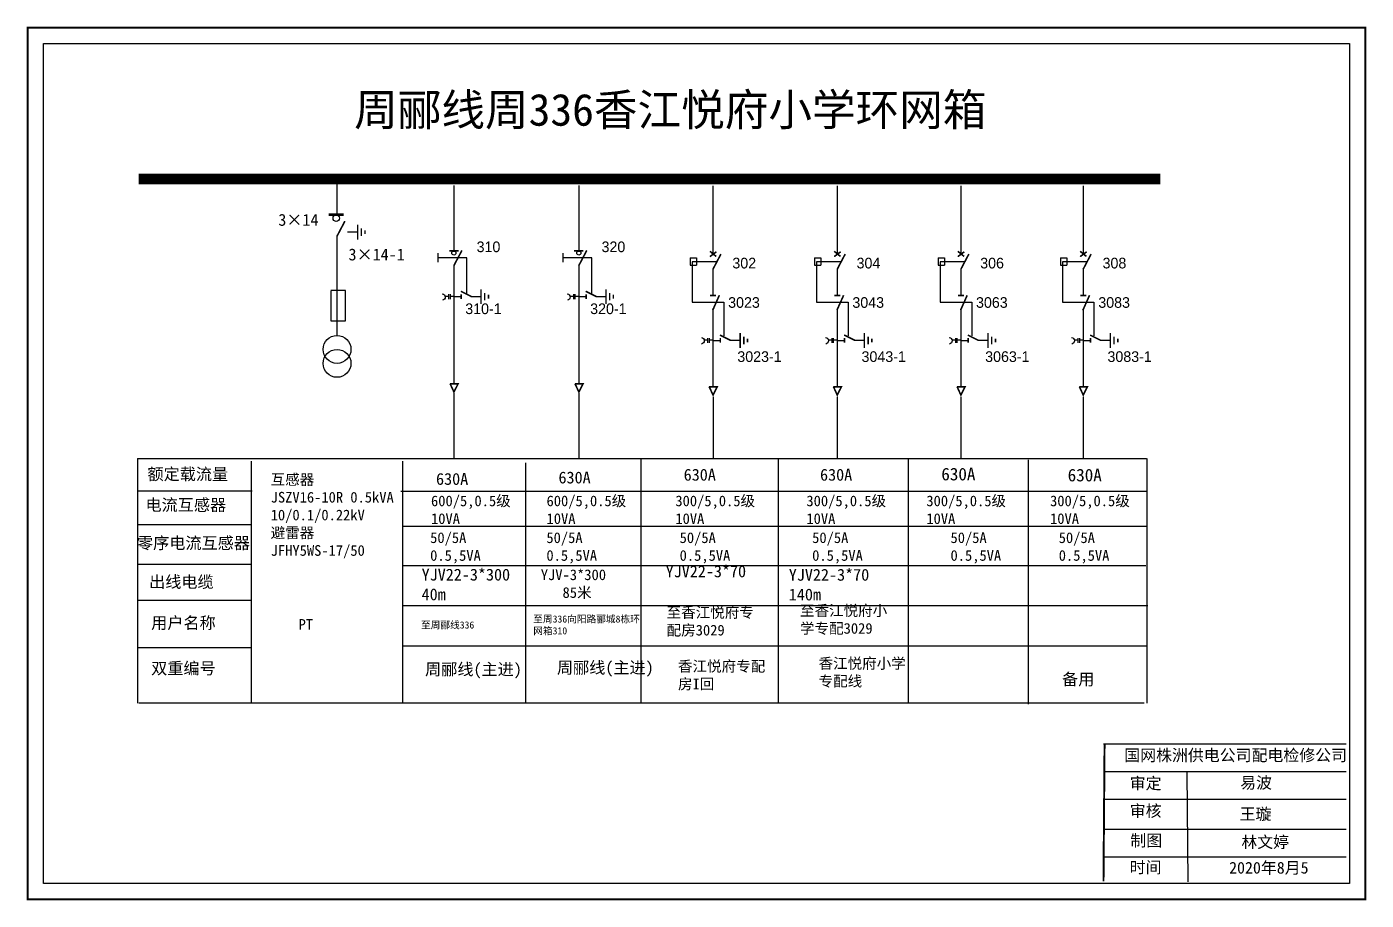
# Model space of a CAD drawing. Extents: x 234 to 839, y -358 to -49.
# Drawn here: x 650.2 to 838.7, y -174.4 to -51.5 of the extents above; entities that cross this region are included whole.
import ezdxf

# ---------------------------------------------------------------- set-up
doc = ezdxf.new("R2010")
doc.units = 0
doc.header["$LTSCALE"] = 5
doc.linetypes.add('ACAD_ISO02W100', pattern=[15, 12, -3])
doc.linetypes.add('CENTER', pattern=[50.8, 31.75, -6.35, 6.35, -6.35])
doc.layers.get('0').update_dxf_attribs({"linetype": 'CONTINUOUS'})
doc.layers.add('2', color=7, linetype='CONTINUOUS')
doc.styles.add('hztxt_txtstyle_0.00_0_0', font='', dxfattribs={"bigfont": 'hztxt.shx'})
doc.styles.add('hztxt_txtstyle_1.80_0_0', font='', dxfattribs={"height": 1.8, "bigfont": 'hztxt.shx'})
doc.styles.add('hztxt_txtstyle_2.70_0_0', font='simkai.ttf', dxfattribs={"height": 2.7})
doc.styles.add('STYLE1', font='simkai_0.ttf')
doc.styles.add('字体', font='simkai_0.ttf', dxfattribs={"height": 2.5})
doc.styles.get('hztxt_txtstyle_0.00_0_0').set_extended_font_data('hztxt')
doc.styles.get('hztxt_txtstyle_1.80_0_0').set_extended_font_data('hztxt')

# ---------------------------------------------------------------- blocks, each defined once
blk = doc.blocks.new('JD')
for points in [[(-2, 0.2), (-2, -0.2), (2, 0.2), (2, -0.2)], [(1, -1.2), (1, -0.8), (-1, -1.2), (-1, -0.8)], [(-0.5, -1.8), (-0.5, -2.2), (0.5, -1.8), (0.5, -2.2)]]:
    blk.add_trace(points)

msp = doc.modelspace()

# ---------------------------------------------------------------- linework, layer by layer
at = {"color": 0}
for p, q in [((693.84, -72.96), (693.84, -77.89)), ((710.32, -73.86), (710.32, -83.03)), ((727.9, -73.86), (727.9, -83.03)), ((746.78, -73.91), (746.78, -83.53)), ((764.27, -73.91), (764.27, -83.53)), ((781.67, -73.91), (781.67, -83.53)), ((798.88, -73.91), (798.88, -83.53)), ((693.87, -80.94), (693.87, -94.93)), ((695.34, -80.39), (696.75, -80.39)), ((743.59, -84.06), (744.48, -84.06)), ((743.59, -84.06), (743.59, -85.05)), ((744.48, -84.06), (744.48, -85.05)), ((761.07, -84.06), (761.97, -84.06)), ((761.07, -84.06), (761.07, -85.05)), ((761.97, -84.06), (761.97, -85.05)), ((778.47, -84.06), (779.37, -84.06)), ((778.47, -84.06), (778.47, -85.05)), ((779.37, -84.06), (779.37, -85.05)), ((795.68, -84.06), (796.58, -84.06)), ((795.68, -84.06), (795.68, -85.05)), ((796.58, -84.06), (796.58, -85.05)), ((710.32, -85.07), (710.32, -101.72)), ((727.9, -85.07), (727.9, -101.72)), ((743.59, -85.05), (744.48, -85.05)), ((746.78, -85.58), (746.78, -89.29)), ((761.07, -85.05), (761.97, -85.05)), ((764.27, -85.58), (764.27, -89.29)), ((778.47, -85.05), (779.37, -85.05)), ((781.67, -85.58), (781.67, -89.29)), ((795.68, -85.05), (796.58, -85.05)), ((798.88, -85.58), (798.88, -89.29)), ((710.32, -89.49), (711.36, -89.49)), ((712.71, -89.46), (714.12, -89.46)), ((727.9, -89.49), (728.94, -89.49)), ((730.29, -89.46), (731.7, -89.46)), ((746.78, -91.15), (746.78, -102.11)), ((764.27, -91.15), (764.27, -102.11)), ((781.67, -91.15), (781.67, -102.11)), ((798.88, -91.15), (798.88, -102.11)), ((746.78, -95.65), (747.82, -95.65)), ((749.17, -95.62), (750.58, -95.62)), ((764.27, -95.65), (765.31, -95.65)), ((766.66, -95.62), (768.07, -95.62)), ((781.67, -95.65), (782.7, -95.65)), ((784.06, -95.62), (785.47, -95.62)), ((798.88, -95.65), (799.92, -95.65)), ((801.27, -95.62), (802.68, -95.62)), ((681.93, -116.87), (665.88, -116.87)), ((681.87, -121.6), (665.82, -121.6)), ((681.87, -127.17), (665.82, -127.17)), ((681.81, -132.25), (665.76, -132.25)), ((681.87, -138.87), (665.81, -138.87))]:
    msp.add_line(p, q, dxfattribs=at)
at = {"color": 0, "linetype": 'ACAD_ISO02W100'}
for p, q in [((747.23, -84.58), (743.87, -84.58)), ((743.87, -84.58), (743.87, -90.29)), ((764.72, -84.58), (761.36, -84.58)), ((761.36, -84.58), (761.36, -90.29)), ((782.11, -84.58), (778.76, -84.58)), ((778.76, -84.58), (778.76, -90.29)), ((799.33, -84.58), (795.97, -84.58)), ((795.97, -84.58), (795.97, -90.29)), ((743.87, -90.29), (748.3, -90.29)), ((748.3, -90.29), (748.3, -95)), ((761.36, -90.29), (765.79, -90.29)), ((765.79, -90.29), (765.79, -95)), ((778.76, -90.29), (783.19, -90.29)), ((783.19, -90.29), (783.19, -95)), ((795.97, -90.29), (800.4, -90.29)), ((800.4, -90.29), (800.4, -95))]:
    msp.add_line(p, q, dxfattribs=at)
at = {"color": 0, "linetype": 'CENTER'}
for p, q in [((710.33, -103.07), (710.33, -112.27)), ((727.91, -103.07), (727.91, -112.27)), ((746.79, -103.58), (746.79, -112.22)), ((764.27, -103.58), (764.27, -112.22)), ((781.67, -103.58), (781.67, -112.22)), ((798.89, -103.58), (798.89, -112.22))]:
    msp.add_line(p, q, dxfattribs=at)
at = {"color": 0, "linetype": 'Continuous'}
for p, q in [((665.78, -112.25), (807.78, -112.25)), ((665.85, -146.67), (665.85, -112.25)), ((681.79, -112.62), (681.79, -146.66)), ((703.1, -112.62), (703.1, -146.66)), ((720.38, -112.85), (720.38, -146.64)), ((736.62, -112.32), (736.62, -146.66)), ((755.96, -112.32), (755.96, -146.66)), ((774.26, -112.34), (774.26, -146.68)), ((791.16, -112.46), (791.16, -146.8)), ((807.86, -112.28), (807.86, -146.69)), ((702.84, -116.85), (807.82, -116.85)), ((703.1, -121.79), (807.86, -121.79)), ((703.1, -127.31), (807.69, -127.31)), ((703.1, -132.91), (807.97, -132.91)), ((703.1, -138.6), (807.82, -138.6)), ((807.46, -146.67), (665.96, -146.67)), ((801.76, -152.38), (835.89, -152.38)), ((801.76, -156.27), (835.89, -156.27)), ((813.46, -156.38), (813.61, -171.78)), ((801.76, -160.16), (835.89, -160.16)), ((801.76, -164.4), (835.89, -164.4)), ((801.76, -168.29), (835.89, -168.29))]:
    msp.add_line(p, q, dxfattribs=at)
at = {"color": 0, "linetype": 'Continuous', "const_width": 0.274}
msp.add_lwpolyline([(650.35, -51.69), (838.58, -51.69), (838.58, -174.24), (650.35, -174.24)], close=True, dxfattribs=at)
at = {"color": 0, "linetype": 'Continuous'}
msp.add_lwpolyline([(652.57, -53.9), (836.36, -53.9), (836.36, -172.03), (652.57, -172.03)], close=True, dxfattribs=at)
at = {"color": 0}
for points, const_width in [([(665.96, -72.96), (809.73, -72.96)], 1.5), ([(692.72, -77.96), (694.82, -77.96)], 0.357), ([(693.87, -81), (694.99, -78.87)], 0.225), ([(710.32, -85.13), (711.45, -83)], 0.225), ([(727.9, -85.13), (729.02, -83)], 0.225), ([(709.66, -83.06), (710.98, -83.06)], 0.225), ([(727.24, -83.06), (728.56, -83.06)], 0.225), ([(746.35, -83.87), (747.27, -83.19)], 0.225), ([(746.36, -83.12), (747.24, -83.85)], 0.225), ([(746.78, -85.64), (747.9, -83.51)], 0.225), ([(763.84, -83.87), (764.75, -83.19)], 0.225), ([(763.85, -83.12), (764.73, -83.85)], 0.225), ([(764.27, -85.64), (765.39, -83.51)], 0.225), ([(781.25, -83.12), (782.13, -83.85)], 0.225), ([(781.24, -83.87), (782.15, -83.19)], 0.225), ([(781.67, -85.64), (782.79, -83.51)], 0.225), ([(798.45, -83.87), (799.37, -83.19)], 0.225), ([(798.46, -83.12), (799.34, -83.85)], 0.225), ([(798.88, -85.64), (800, -83.51)], 0.225), ([(711.3, -88.74), (712.8, -89.49)], 0.225), ([(711.36, -89.15), (711.36, -89.84)], 0.225), ([(728.88, -88.74), (730.38, -89.49)], 0.225), ([(728.94, -89.15), (728.94, -89.84)], 0.225), ([(746.38, -89.35), (747.21, -89.35)], 0.225), ([(746.74, -91.42), (747.68, -89.3)], 0.225), ([(763.87, -89.35), (764.7, -89.35)], 0.225), ([(764.22, -91.42), (765.17, -89.3)], 0.225), ([(781.26, -89.35), (782.09, -89.35)], 0.225), ([(781.62, -91.42), (782.56, -89.3)], 0.225), ([(798.48, -89.35), (799.31, -89.35)], 0.225), ([(798.83, -91.42), (799.78, -89.3)], 0.225), ([(747.76, -94.9), (749.26, -95.65)], 0.225), ([(747.82, -95.3), (747.82, -95.99)], 0.225), ([(765.25, -94.9), (766.75, -95.65)], 0.225), ([(765.31, -95.3), (765.31, -95.99)], 0.225), ([(782.64, -94.9), (784.14, -95.65)], 0.225), ([(782.7, -95.3), (782.7, -95.99)], 0.225), ([(799.86, -94.9), (801.36, -95.65)], 0.225), ([(799.92, -95.3), (799.92, -95.99)], 0.225), ([(709.77, -101.76), (710.91, -101.76), (710.33, -102.91), (709.78, -101.73)], 0.225), ([(727.35, -101.76), (728.49, -101.76), (727.91, -102.91), (727.36, -101.73)], 0.225), ([(746.23, -102.18), (747.37, -102.18), (746.79, -103.33), (746.24, -102.15)], 0.225), ([(763.72, -102.18), (764.86, -102.18), (764.27, -103.33), (763.73, -102.15)], 0.225), ([(781.11, -102.18), (782.26, -102.18), (781.67, -103.33), (781.13, -102.15)], 0.225), ([(798.33, -102.18), (799.47, -102.18), (798.89, -103.33), (798.34, -102.15)], 0.225)]:
    msp.add_lwpolyline(points, dxfattribs=dict(at, const_width=const_width))
for points in [[(708.06, -83.4), (708.06, -84.65)], [(725.63, -83.4), (725.63, -84.65)], [(692.98, -88.69), (692.98, -92.89), (695.06, -92.89), (695.06, -88.64), (692.98, -88.64)], [(709.57, -89.48), (709.09, -89.48)], [(709.57, -89.17), (709.57, -89.85)], [(709.78, -89.17), (709.78, -89.85)], [(710.32, -89.48), (709.78, -89.48)], [(727.14, -89.48), (726.67, -89.48)], [(727.14, -89.17), (727.14, -89.85)], [(727.35, -89.17), (727.35, -89.85)], [(727.9, -89.48), (727.35, -89.48)], [(746.03, -95.64), (745.55, -95.64)], [(746.03, -95.32), (746.03, -96)], [(746.24, -95.32), (746.24, -96)], [(746.78, -95.64), (746.24, -95.64)], [(763.51, -95.64), (763.04, -95.64)], [(763.51, -95.32), (763.51, -96)], [(763.72, -95.32), (763.72, -96)], [(764.27, -95.64), (763.72, -95.64)], [(780.91, -95.64), (780.44, -95.64)], [(780.91, -95.32), (780.91, -96)], [(781.12, -95.32), (781.12, -96)], [(781.66, -95.64), (781.12, -95.64)], [(798.13, -95.64), (797.65, -95.64)], [(798.13, -95.32), (798.13, -96)], [(798.34, -95.32), (798.34, -96)], [(798.88, -95.64), (798.34, -95.64)]]:
    msp.add_lwpolyline(points, dxfattribs=at)
at = {"color": 0, "linetype": 'ACAD_ISO02W100'}
for points in [[(712.16, -89.14), (712.16, -84.02), (708.06, -84.02)], [(729.74, -89.14), (729.74, -84.02), (725.63, -84.02)]]:
    msp.add_lwpolyline(points, dxfattribs=at)
at = {"color": 0}
for points in [[(708.69, -89.1, -0.877934), (708.71, -90.01)], [(726.27, -89.1, -0.877934), (726.29, -90.01)], [(745.15, -95.25, -0.877934), (745.17, -96.16)], [(762.64, -95.25, -0.877934), (762.65, -96.16)], [(780.03, -95.25, -0.877934), (780.05, -96.16)], [(797.25, -95.25, -0.877934), (797.27, -96.16)]]:
    msp.add_lwpolyline(points, format="xyb", dxfattribs=at)
at = {"color": 0, "linetype": 'Continuous', "const_width": 0.274}
msp.add_lwpolyline([(801.89, -152.44), (801.74, -171.72)], dxfattribs=at)
at = {"color": 0}
for centre, radius in [((693.77, -78.46), 0.457), ((710.32, -83.37), 0.288), ((727.9, -83.37), 0.288)]:
    msp.add_circle(centre, radius, dxfattribs=at)
at = {"layer": '2', "color": 0}
for centre in [(693.88, -96.92), (693.88, -98.88)]:
    msp.add_circle(centre, 1.96, dxfattribs=at)

# ---------------------------------------------------------------- block references
at = {"color": 0, "xscale": 0.5241982881892397, "yscale": 0.5241982881892397, "zscale": 0.5241982881892701, "rotation": 90}
for p in [(696.77, -80.43), (714.14, -89.5), (731.72, -89.5), (750.6, -95.66), (768.09, -95.66), (785.49, -95.66), (802.7, -95.66)]:
    msp.add_blockref('JD', p, dxfattribs=at)

# ---------------------------------------------------------------- texts
at = {"color": 0, "linetype": 'Continuous', "style": 'hztxt_txtstyle_2.70_0_0'}
for s, p in [('3×14', (685.61, -79.53)), ('3×14-1', (695.49, -84.4))]:
    msp.add_text(s, height=1.664, dxfattribs=at).set_placement(p)
at = {"color": 0, "style": 'hztxt_txtstyle_1.80_0_0'}
for s, p in [('310', (713.52, -83.24)), ('320', (731.1, -83.24)), ('302', (749.51, -85.53)), ('304', (766.99, -85.53)), ('306', (784.39, -85.53)), ('308', (801.61, -85.53)), ('310-1', (711.92, -91.95)), ('320-1', (729.5, -91.95)), ('3023', (748.92, -91.07)), ('3043', (766.4, -91.07)), ('3063', (783.8, -91.07)), ('3083', (801.01, -91.07)), ('3023-1', (750.21, -98.68)), ('3043-1', (767.69, -98.68)), ('3063-1', (785.09, -98.68)), ('3083-1', (802.3, -98.68))]:
    msp.add_text(s, height=1.498, dxfattribs=at).set_placement(p)
at = {"color": 0, "linetype": 'Continuous', "attachment_point": 1}
for s, insert, char_height, width, style in [('{\\fSimSun|b0|i0|c134|p2;周郦线周336香江悦府小学环网箱}', (696.29, -60.96), 4.5, 120.6302, '字体'), ('{\\fSimSun|b0|i0|c134|p2;额定载流量}', (667.2, -113.62), 1.6641, 26.8279, 'hztxt_txtstyle_2.70_0_0'), ('\\A1;{\\fSimSun|b0|i0|c134|p2;互感器\\PJSZV16-10R 0.5kVA\\P10/0.1/0.22kV\\P避雷器\\PJFHY5WS-17/50}', (684.54, -114.46), 1.4977, 27.6169, 'hztxt_txtstyle_2.70_0_0'), ('{\\fSimSun|b0|i0|c134|p2;630A}', (707.81, -114.3), 1.6641, 26.8279, 'hztxt_txtstyle_2.70_0_0'), ('{\\fSimSun|b0|i0|c134|p2;630A}', (725.04, -114.1), 1.6641, 26.8279, 'hztxt_txtstyle_2.70_0_0'), ('{\\fSimSun|b0|i0|c134|p2;630A}', (742.66, -113.71), 1.6641, 26.8279, 'hztxt_txtstyle_2.70_0_0'), ('{\\fSimSun|b0|i0|c134|p2;630A}', (761.85, -113.71), 1.6641, 26.8279, 'hztxt_txtstyle_2.70_0_0'), ('{\\fSimSun|b0|i0|c134|p2;630A}', (778.92, -113.57), 1.7636, 14.1809, 'hztxt_txtstyle_0.00_0_0'), ('{\\fSimSun|b0|i0|c134|p2;630A}', (796.7, -113.71), 1.7636, 14.1809, 'hztxt_txtstyle_0.00_0_0'), ('{\\fSimSun|b0|i0|c134|p2;电流互感器}', (666.92, -117.95), 1.6641, 26.8279, 'hztxt_txtstyle_2.70_0_0'), ('\\A1;{\\fSimSun|b0|i0|c134|p2;600/5,0.5级\\P10VA}', (707.1, -117.47), 1.4977, 27.6169, 'hztxt_txtstyle_2.70_0_0'), ('\\A1;{\\fSimSun|b0|i0|c134|p2;600/5,0.5级\\P10VA}', (723.36, -117.47), 1.4977, 27.6169, 'hztxt_txtstyle_2.70_0_0'), ('\\A1;{\\fSimSun|b0|i0|c134|p2;300/5,0.5级\\P10VA}', (741.49, -117.47), 1.4977, 27.6169, 'hztxt_txtstyle_2.70_0_0'), ('\\A1;{\\fSimSun|b0|i0|c134|p2;300/5,0.5级\\P10VA}', (759.93, -117.47), 1.4977, 27.6169, 'hztxt_txtstyle_2.70_0_0'), ('\\A1;{\\fSimSun|b0|i0|c134|p2;300/5,0.5级\\P10VA}', (776.81, -117.47), 1.4977, 27.6169, 'hztxt_txtstyle_2.70_0_0'), ('\\A1;{\\fSimSun|b0|i0|c134|p2;300/5,0.5级\\P10VA}', (794.22, -117.47), 1.4977, 27.6169, 'hztxt_txtstyle_2.70_0_0'), ('{\\fSimSun|b0|i0|c134|p2;零序电流互感器}', (665.73, -123.31), 1.6641, 26.8279, 'hztxt_txtstyle_2.70_0_0'), ('{\\fSimSun|b0|i0|c134|p2;50/5A\\P0.5,5VA}', (706.98, -122.65), 1.4977, 26.8279, 'hztxt_txtstyle_2.70_0_0'), ('{\\fSimSun|b0|i0|c134|p2;50/5A\\P0.5,5VA}', (723.34, -122.65), 1.4977, 26.8279, 'hztxt_txtstyle_2.70_0_0'), ('{\\fSimSun|b0|i0|c134|p2;50/5A\\P0.5,5VA}', (742.09, -122.65), 1.4977, 26.8279, 'hztxt_txtstyle_2.70_0_0'), ('{\\fSimSun|b0|i0|c134|p2;50/5A\\P0.5,5VA}', (760.74, -122.65), 1.4977, 26.8279, 'hztxt_txtstyle_2.70_0_0'), ('{\\fSimSun|b0|i0|c134|p2;50/5A\\P0.5,5VA}', (780.21, -122.65), 1.4977, 26.8279, 'hztxt_txtstyle_2.70_0_0'), ('{\\fSimSun|b0|i0|c134|p2;50/5A\\P0.5,5VA}', (795.44, -122.65), 1.4977, 26.8279, 'hztxt_txtstyle_2.70_0_0'), ('{\\fSimSun|b0|i0|c134|p2;YJV22-3*300 \\P40m}', (705.78, -127.76), 1.6641, 26.8279, 'hztxt_txtstyle_2.70_0_0'), ('{\\fSimSun|b0|i0|c134|p2;YJV22-3*70 }', (740.12, -127.3), 1.6641, 26.8279, 'hztxt_txtstyle_2.70_0_0'), ('{\\fSimSun|b0|i0|c134|p2;YJV22-3*70 \\P140m}', (757.45, -127.78), 1.6641, 26.8279, 'hztxt_txtstyle_2.70_0_0'), ('{\\fSimSun|b0|i0|c134|p2;出线电缆}', (667.43, -128.77), 1.6641, 26.8279, 'hztxt_txtstyle_2.70_0_0'), ('{\\fSimSun|b0|i0|c134|p2;至香江悦府专配房3029}', (740.26, -133.15), 1.5, 13.1632, 'hztxt_txtstyle_2.70_0_0'), ('{\\fSimSun|b0|i0|c134|p2;至香江悦府小学专配3029}', (759.03, -132.9), 1.5, 13.1632, 'hztxt_txtstyle_2.70_0_0'), ('{\\fSimSun|b0|i0|c134|p2;用户名称}', (667.72, -134.54), 1.6641, 26.8279, 'hztxt_txtstyle_2.70_0_0'), ('{\\fSimSun|b0|i0|c134|p2;PT}', (688.46, -134.84), 1.5036, 11.6979, 'hztxt_txtstyle_0.00_0_0'), ('{\\fSimSun|b0|i0|c134|p2;至周郦线336}', (705.69, -135.17), 1, 16.239, 'hztxt_txtstyle_2.70_0_0'), ('{\\fSimSun|b0|i0|c134|p2;至周336向阳路郦城8栋环网箱310}', (721.49, -134.33), 1, 16.239, 'hztxt_txtstyle_2.70_0_0'), ('{\\fSimSun|b0|i0|c134|p2;双重编号}', (667.72, -140.93), 1.6641, 26.8279, 'hztxt_txtstyle_2.70_0_0'), ('{\\fSimSun|b0|i0|c134|p2;周郦线(主进)}', (706.27, -141.07), 1.6641, 26.8279, 'hztxt_txtstyle_2.70_0_0'), ('{\\fSimSun|b0|i0|c134|p2;周郦线(主进)}', (724.83, -140.83), 1.6641, 26.8279, 'hztxt_txtstyle_2.70_0_0'), ('{\\fSimSun|b0|i0|c134|p2;香江悦府专配房I回}', (741.86, -140.72), 1.5, 13.1632, 'hztxt_txtstyle_2.70_0_0'), ('{\\fSimSun|b0|i0|c134|p2;香江悦府小学专配线}', (761.64, -140.32), 1.5, 13.1632, 'hztxt_txtstyle_2.70_0_0'), ('{\\fSimSun|b0|i0|c134|p2;备用}', (795.91, -142.47), 1.6641, 26.8279, 'hztxt_txtstyle_2.70_0_0'), ('国网株洲供电公司配电检修公司', (804.66, -153.17), 1.6416, 44.8802, '字体'), ('\\f\uffbfﾬￌﾣﾤ_GB2312|b0|i0|c134|p49;审定', (805.43, -157.12), 1.6416, 12.8381, '字体'), ('{\\fSimSun|b0|i0|c134|p2;易波}', (820.98, -157.03), 1.6416, 12.8381, '字体'), ('\\f\uffbfﾬￌﾣﾤ_GB2312|b0|i0|c134|p49;审核', (805.43, -160.99), 1.6416, 12.8381, '字体'), ('王璇', (820.9, -161.43), 1.642, 12.8381, '字体'), ('\\f\uffbfﾬￌﾣﾤ_GB2312|b0|i0|c134|p49;制图', (805.52, -165.16), 1.6416, 12.8381, '字体'), ('{\\fSimSun|b0|i0|c134|p2;林文婷}', (821.14, -165.38), 1.6416, 12.8381, '字体'), ('\\f\uffbfﾬￌﾣﾤ_GB2312|b0|i0|c134|p49;时间', (805.43, -168.93), 1.6416, 12.8381, '字体'), ('2020{\\fSimSun|b0|i0|c134|p2;年}8{\\fSimSun|b0|i0|c134|p2;月5}', (819.42, -168.99), 1.6416, 24.0122, '字体')]:
    msp.add_mtext(s, dxfattribs=dict(at, insert=insert, char_height=char_height, width=width, style=style))
at = {"linetype": 'Continuous', "insert": (722.55, -127.86), "char_height": 1.5, "width": 17.0096, "attachment_point": 1, "style": 'STYLE1'}
msp.add_mtext('{\\fSimSun|b0|i0|c134|p2;YJV-3*300\\P   85米}', dxfattribs=at)

doc.saveas('drawing.dxf')
